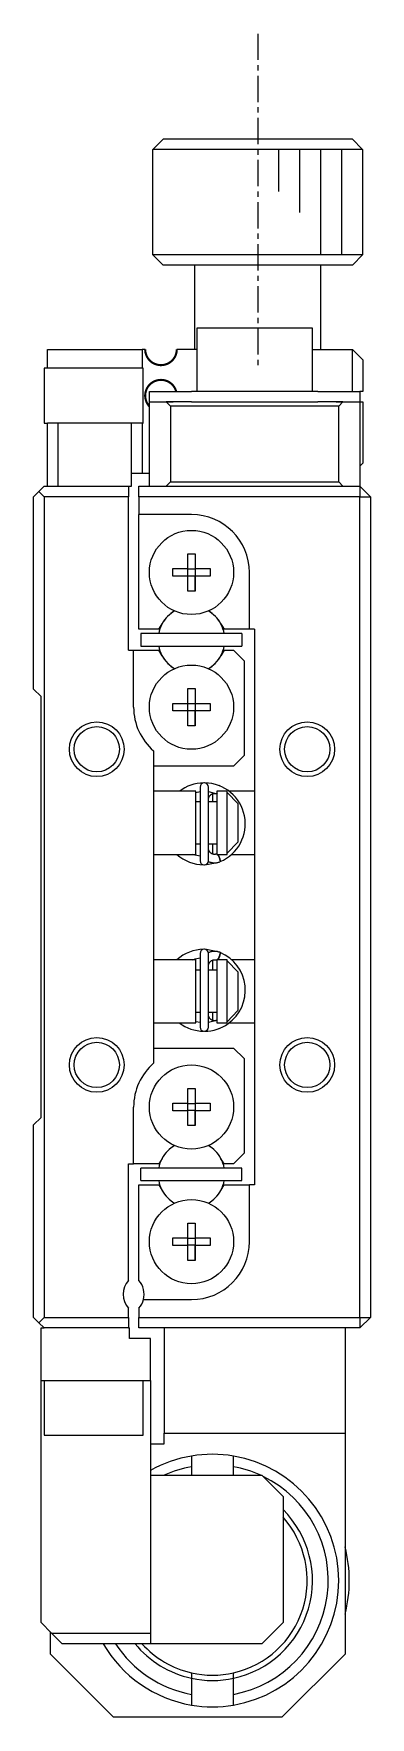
# Model space of a CAD drawing. Extents: x 10 to 355, y 10 to 230.
# Drawn here: x 74 to 90, y 108.5 to 188.5 of the extents above; entities that cross this region are included whole.
import ezdxf

# ---------------------------------------------------------------- set-up
doc = ezdxf.new("R2010")
doc.units = 0
doc.linetypes.add('CENTER', pattern=[2, 1.25, -0.25, 0.25, -0.25])
doc.layers.get('0').update_dxf_attribs({"linetype": 'CONTINUOUS'})
doc.layers.add('CENTER', color=1, linetype='CENTER')

msp = doc.modelspace()

# ---------------------------------------------------------------- linework, layer by layer
at = {"color": 7, "linetype": 'CONTINUOUS'}
for p, q in [((79.666026, 183), (80.167813, 183.5)), ((80.167813, 183.5), (89.132187, 183.5)), ((89.132187, 183.5), (89.633974, 183)), ((79.65, 182.5), (79.666026, 182.5)), ((79.65, 182.5), (79.65, 178)), ((89.633974, 183), (79.666026, 183)), ((79.666026, 182.5), (79.666026, 183)), ((89.633974, 183), (89.633974, 182.5)), ((89.633974, 182.5), (89.65, 182.5)), ((89.65, 178), (89.65, 182.5)), ((79.65, 178), (89.65, 178)), ((79.65, 178), (80.15, 177.5)), ((89.15, 177.5), (89.65, 178)), ((89.15, 177.5), (80.15, 177.5)), ((81.65, 177.5), (81.65, 173.5)), ((87.65, 173.5), (87.65, 177.5)), ((87.25, 174.5), (81.75, 174.5)), ((81.75, 174.5), (81.75, 171.5)), ((87.25, 171.5), (87.25, 174.5)), ((74.65, 173.5), (79.15, 173.5)), ((74.65, 172.6), (74.65, 173.5)), ((79.15, 173.5), (79.15, 172.6)), ((79.3, 173.5), (79.15, 173.5)), ((81.75, 173.5), (80.8, 173.5)), ((87.25, 173.5), (89.15, 173.5)), ((89.15, 171.5), (89.15, 173.5)), ((89.65, 173), (89.15, 173.5)), ((89.65, 173), (89.65, 171.5)), ((79.2, 172.6), (74.5, 172.6)), ((74.5, 172.6), (74.5, 170)), ((79.2, 170), (79.2, 172.6)), ((79.5, 171), (79.5, 171.5)), ((79.5, 171.5), (81.5, 171.5)), ((87.5, 171.5), (81.5, 171.5)), ((87.5, 171.5), (89.5, 171.5)), ((89.65, 171.5), (89.5, 171.5)), ((89.5, 171.5), (89.5, 171)), ((79.5, 167), (79.5, 171)), ((79.5, 171), (80.3, 171)), ((80.5, 170.8), (80.3, 171)), ((80.3, 171), (80.62822, 171)), ((80.62822, 171), (80.3, 171)), ((88.5, 170.8), (80.5, 170.8)), ((80.5, 170.8), (80.5, 167.2)), ((81.5, 171), (80.62822, 171)), ((81.5, 171), (87.5, 171)), ((88.37178, 171), (87.5, 171)), ((88.37178, 171), (88.7, 171)), ((88.7, 171), (88.37178, 171)), ((88.7, 171), (88.5, 170.8)), ((88.5, 167.2), (88.5, 170.8)), ((88.7, 171), (89.5, 171)), ((89.5, 171), (89.5, 167)), ((89.5, 171), (89.65, 171)), ((89.65, 171), (89.65, 168.1)), ((74.5, 170), (74.65, 170)), ((74.65, 167), (74.65, 170)), ((75.15, 170), (74.65, 170)), ((75.15, 170), (75.15, 167)), ((78.65, 170), (75.15, 170)), ((78.65, 167.6), (78.65, 170)), ((79.15, 170), (78.65, 170)), ((79.15, 170), (79.2, 170)), ((79.15, 170), (79.15, 167.6)), ((89.5, 167.95), (89.65, 168.1)), ((78.65, 167), (78.65, 167.6)), ((79.15, 167.6), (78.65, 167.6)), ((79.5, 167.6), (79.15, 167.6)), ((74, 166.5), (74.25, 166.75)), ((74, 157.35), (74, 166.5)), ((74.25, 166.75), (74.5, 167)), ((74.5, 166.5), (74.25, 166.75)), ((74.5, 167), (78.5, 167)), ((74.5, 166.5), (74.5, 127.5)), ((78.5, 166.5), (74.5, 166.5)), ((78.5, 167), (78.65, 167)), ((78.5, 167), (78.5, 166.5)), ((78.5, 159.2), (78.5, 166.5)), ((79, 167), (89.5, 167)), ((79, 166.5), (79, 167)), ((79, 166.5), (79, 165.65)), ((89.5, 166.5), (79, 166.5)), ((80.3, 167), (80.5, 167.2)), ((80.5, 167.2), (88.5, 167.2)), ((88.5, 167.2), (88.7, 167)), ((89.5, 167), (90, 166.5)), ((89.5, 167), (89.5, 166.5)), ((89.5, 127.5), (89.5, 166.5)), ((89.5, 166.5), (90, 166.5)), ((90, 166.5), (90, 127.5)), ((81.5, 165.65), (79, 165.65)), ((79, 160.2), (79, 165.65)), ((81.32, 163.786361), (81.68, 163.786361)), ((81.32, 163.08), (81.32, 163.786361)), ((81.68, 163.786361), (81.68, 163.08)), ((81.68, 163.786361), (81.68, 163.08)), ((80.613639, 163.08), (81.32, 163.08)), ((80.613639, 162.72), (80.613639, 163.08)), ((81.32, 162.72), (80.613639, 162.72)), ((81.330372, 163.069628), (81.32, 163.08)), ((81.330372, 162.730372), (81.32, 162.72)), ((81.32, 162.013639), (81.32, 162.72)), ((81.330372, 162.730372), (81.330372, 163.069628)), ((81.330372, 163.069628), (81.669628, 163.069628)), ((81.669628, 162.730372), (81.330372, 162.730372)), ((81.669628, 163.069628), (81.68, 163.08)), ((81.669628, 163.069628), (81.669628, 162.730372)), ((81.669628, 162.730372), (81.68, 162.72)), ((81.68, 163.08), (82.386361, 163.08)), ((81.68, 162.72), (81.68, 162.013639)), ((82.386361, 162.72), (81.68, 162.72)), ((81.68, 162.013639), (81.68, 162.72)), ((82.386361, 163.08), (82.386361, 162.72)), ((84.25, 160.2), (84.25, 162.9)), ((81.68, 162.013639), (81.32, 162.013639)), ((79.949194, 160.2), (79, 160.2)), ((83.9, 160), (79.1, 160)), ((79.1, 160), (79.1, 159.4)), ((79.949194, 160.2), (80.09936, 160.460095)), ((82.90064, 160.460095), (83.050806, 160.2)), ((84.25, 160.2), (83.050806, 160.2)), ((83.9, 160), (83.9, 159.4)), ((84.5, 160.2), (84.25, 160.2)), ((84.5, 160.2), (84.5, 133.8)), ((79.1, 159.4), (83.9, 159.4)), ((78.5, 159.2), (78.75, 159.2)), ((78.75, 156.5), (78.75, 159.2)), ((78.75, 159.2), (79.949194, 159.2)), ((80.09936, 158.939905), (79.949194, 159.2)), ((83.050806, 159.2), (82.90064, 158.939905)), ((83.050806, 159.2), (83.5, 159.2)), ((84, 158.7), (83.5, 159.2)), ((84, 158.7), (84, 154.2)), ((74, 157.35), (74.35, 157)), ((74.35, 137), (74.35, 157)), ((81.32, 157.386361), (81.68, 157.386361)), ((81.32, 156.68), (81.32, 157.386361)), ((81.68, 157.386361), (81.68, 156.68)), ((81.68, 157.386361), (81.68, 156.68)), ((80.613639, 156.68), (81.32, 156.68)), ((80.613639, 156.32), (80.613639, 156.68)), ((81.32, 156.32), (80.613639, 156.32)), ((81.330372, 156.669628), (81.32, 156.68)), ((81.330372, 156.330372), (81.32, 156.32)), ((81.32, 155.613639), (81.32, 156.32)), ((81.330372, 156.330372), (81.330372, 156.669628)), ((81.330372, 156.669628), (81.669628, 156.669628)), ((81.669628, 156.330372), (81.330372, 156.330372)), ((81.669628, 156.669628), (81.68, 156.68)), ((81.669628, 156.669628), (81.669628, 156.330372)), ((81.669628, 156.330372), (81.68, 156.32)), ((81.68, 156.68), (82.386361, 156.68)), ((81.68, 156.32), (81.68, 155.613639)), ((82.386361, 156.32), (81.68, 156.32)), ((81.68, 155.613639), (81.68, 156.32)), ((82.386361, 156.68), (82.386361, 156.32)), ((81.68, 155.613639), (81.32, 155.613639)), ((79.7, 154.420938), (79.7, 139.579062)), ((83.5, 153.7), (79.7, 153.7)), ((83.5, 153.7), (84, 154.2)), ((81.7, 152.5), (79.7, 152.5)), ((81.69991, 152.449774), (81.906478, 152.490977)), ((81.7, 149.5), (81.7, 152.5)), ((81.906482, 152), (81.7, 152)), ((81.906482, 152.703078), (81.906482, 149.203078)), ((82.306482, 149.203078), (82.306482, 152.703078)), ((82.306482, 152.102191), (82.306809, 152.116146)), ((82.7, 152), (82.306482, 152)), ((82.306574, 152.49128), (82.700181, 152.385784)), ((82.306809, 152.116146), (82.307843, 152.13084)), ((82.307843, 152.13084), (82.309583, 152.145466)), ((82.309583, 152.145466), (82.312023, 152.15999)), ((82.312023, 152.15999), (82.31516, 152.174376)), ((82.31516, 152.174376), (82.318987, 152.188593)), ((82.318987, 152.188593), (82.323494, 152.202607)), ((82.323494, 152.202607), (82.328673, 152.216385)), ((82.328673, 152.216385), (82.334512, 152.229896)), ((82.334512, 152.229896), (82.341, 152.243107)), ((82.341, 152.243107), (82.348122, 152.255986)), ((82.348122, 152.255986), (82.355863, 152.268503)), ((82.355863, 152.268503), (82.364208, 152.280627)), ((82.364208, 152.280627), (82.373137, 152.292329)), ((82.373137, 152.292329), (82.382633, 152.303579)), ((82.382633, 152.303579), (82.392673, 152.314348)), ((82.392673, 152.314348), (82.403236, 152.32461)), ((82.403236, 152.32461), (82.414298, 152.334337)), ((82.414298, 152.334337), (82.425835, 152.343504)), ((82.425835, 152.343504), (82.437819, 152.352086)), ((82.437819, 152.352086), (82.450223, 152.360058)), ((82.450223, 152.360058), (82.463018, 152.3674)), ((82.463018, 152.3674), (82.476172, 152.374089)), ((82.476172, 152.374089), (82.489655, 152.380106)), ((82.489655, 152.380106), (82.503431, 152.385433)), ((82.5, 152.384578), (82.5, 152)), ((82.503431, 152.385433), (82.517468, 152.390054)), ((82.517468, 152.390054), (82.531729, 152.393954)), ((82.531729, 152.393954), (82.546177, 152.397121)), ((82.546177, 152.397121), (82.560774, 152.399544)), ((82.560774, 152.399544), (82.575483, 152.401215)), ((82.575483, 152.401215), (82.590263, 152.402128)), ((82.590263, 152.402128), (82.605076, 152.402279)), ((82.605076, 152.402279), (82.61988, 152.401668)), ((82.61988, 152.401668), (82.634636, 152.400295)), ((82.634636, 152.400295), (82.649305, 152.398164)), ((82.649305, 152.398164), (82.663846, 152.39528)), ((82.663846, 152.39528), (82.67822, 152.391654)), ((82.67822, 152.391654), (82.692389, 152.387294)), ((82.692389, 152.387294), (82.706315, 152.382215)), ((82.7, 152.5), (82.7, 149.5)), ((83.2, 152.5), (82.7, 152.5)), ((82.706315, 152.382215), (82.713504, 152.37927)), ((82.714048, 152.380312), (82.736788, 152.37041)), ((82.870057, 152.747361), (82.81216, 152.768977)), ((82.874774, 152.74318), (82.878604, 152.742423)), ((83.2, 152.445683), (83.2, 152.5)), ((83.2, 149.554317), (83.2, 152.445683)), ((83.2, 152.445683), (83.7, 151.916515)), ((84.5, 152.5), (83.291324, 152.5)), ((83.7, 151.916515), (83.7, 150.083485)), ((81.7, 150), (81.906482, 150)), ((82.306482, 150), (82.7, 150)), ((82.306531, 149.798642), (82.306482, 149.803965)), ((82.307151, 149.78392), (82.306531, 149.798642)), ((82.308479, 149.769242), (82.307151, 149.78392)), ((82.310512, 149.754642), (82.308479, 149.769242)), ((82.313246, 149.740155), (82.310512, 149.754642)), ((82.316677, 149.725813), (82.313246, 149.740155)), ((82.320797, 149.71165), (82.316677, 149.725813)), ((82.325599, 149.697701), (82.320797, 149.71165)), ((82.331073, 149.683997), (82.325599, 149.697701)), ((82.337207, 149.670573), (82.331073, 149.683997)), ((82.34399, 149.65746), (82.337207, 149.670573)), ((82.351407, 149.644691), (82.34399, 149.65746)), ((82.359442, 149.632297), (82.351407, 149.644691)), ((82.368079, 149.620309), (82.359442, 149.632297)), ((82.377299, 149.608758), (82.368079, 149.620309)), ((82.387081, 149.597674), (82.377299, 149.608758)), ((82.5, 150), (82.5, 149.521674)), ((83.7, 150.083485), (83.2, 149.554317)), ((79.7, 149.5), (81.7, 149.5)), ((81.676793, 149.462916), (81.565741, 149.499561)), ((81.90646, 149.414894), (81.676793, 149.462916)), ((82.131973, 149.004556), (82.815965, 149.138099)), ((82.303836, 149.171096), (82.315907, 149.165477)), ((82.315907, 149.165477), (82.347687, 149.152002)), ((82.347687, 149.152002), (82.380082, 149.140137)), ((82.380082, 149.140137), (82.413013, 149.129912)), ((82.397404, 149.587086), (82.387081, 149.597674)), ((82.408244, 149.577021), (82.397404, 149.587086)), ((82.419577, 149.567507), (82.408244, 149.577021)), ((82.413013, 149.129912), (82.446399, 149.12135)), ((82.431376, 149.558571), (82.419577, 149.567507)), ((82.443613, 149.550237), (82.431376, 149.558571)), ((82.456258, 149.542528), (82.443613, 149.550237)), ((82.446399, 149.12135), (82.480159, 149.114471)), ((82.46928, 149.535467), (82.456258, 149.542528)), ((82.482647, 149.529075), (82.46928, 149.535467)), ((82.480159, 149.114471), (82.514209, 149.109291)), ((82.496325, 149.523371), (82.482647, 149.529075)), ((82.510278, 149.51837), (82.496325, 149.523371)), ((82.52447, 149.51409), (82.510278, 149.51837)), ((82.514209, 149.109291), (82.548466, 149.105822)), ((82.538863, 149.510542), (82.52447, 149.51409)), ((82.55342, 149.507737), (82.538863, 149.510542)), ((82.548466, 149.105822), (82.582847, 149.104072)), ((82.568101, 149.505685), (82.55342, 149.507737)), ((82.582867, 149.50439), (82.568101, 149.505685)), ((82.582847, 149.104072), (82.617268, 149.104044)), ((82.597677, 149.503857), (82.582867, 149.50439)), ((82.612492, 149.504088), (82.597677, 149.503857)), ((82.627271, 149.50508), (82.612492, 149.504088)), ((82.617268, 149.104044), (82.651645, 149.105739)), ((82.641975, 149.506831), (82.627271, 149.50508)), ((82.656565, 149.509335), (82.641975, 149.506831)), ((82.651645, 149.105739), (82.685895, 149.109151)), ((82.671001, 149.512583), (82.656565, 149.509335)), ((82.685245, 149.516565), (82.671001, 149.512583)), ((82.699261, 149.521268), (82.685245, 149.516565)), ((82.685895, 149.109151), (82.719933, 149.114273)), ((82.713504, 149.526886), (82.699261, 149.521268)), ((82.7, 149.5), (83.2, 149.5)), ((82.719933, 149.114273), (82.753678, 149.121091)), ((82.743204, 149.5), (82.74893, 149.491458)), ((82.74893, 149.491458), (82.75495, 149.481893)), ((82.810711, 149.397529), (82.75356, 149.500012)), ((82.753678, 149.121091), (82.787046, 149.12959)), ((82.75495, 149.481893), (82.761225, 149.471369)), ((82.761225, 149.471369), (82.76771, 149.459959)), ((82.76771, 149.459959), (82.774361, 149.447743)), ((82.774361, 149.447743), (82.781132, 149.434804)), ((82.781132, 149.434804), (82.787976, 149.421231)), ((82.787046, 149.12959), (82.819957, 149.13975)), ((82.787976, 149.421231), (82.794847, 149.407118)), ((82.794847, 149.407118), (82.801696, 149.392562)), ((82.801696, 149.392562), (82.808477, 149.377663)), ((82.808477, 149.377663), (82.815143, 149.362525)), ((82.878867, 149.163795), (82.810711, 149.397529)), ((82.815143, 149.362525), (82.821648, 149.34725)), ((82.819957, 149.13975), (82.852331, 149.151545)), ((82.821648, 149.34725), (82.827948, 149.331946)), ((82.827948, 149.331946), (82.833998, 149.316716)), ((82.833998, 149.316716), (82.839757, 149.301667)), ((82.839757, 149.301667), (82.845186, 149.286901)), ((82.845186, 149.286901), (82.850246, 149.272521)), ((82.850246, 149.272521), (82.854904, 149.258625)), ((82.852331, 149.151545), (82.870057, 149.158795)), ((82.854904, 149.258625), (82.859127, 149.24531)), ((82.859127, 149.24531), (82.862886, 149.232666)), ((82.862886, 149.232666), (82.866154, 149.220782)), ((82.866154, 149.220782), (82.868911, 149.209739)), ((82.868911, 149.209739), (82.871136, 149.199612)), ((82.870814, 149.15921), (82.870057, 149.158795)), ((82.872658, 149.16138), (82.870814, 149.15921)), ((82.871136, 149.199612), (82.872814, 149.190473)), ((82.873885, 149.164934), (82.872658, 149.16138)), ((82.872814, 149.190473), (82.873933, 149.182384)), ((82.874471, 149.16957), (82.873885, 149.164934)), ((82.873933, 149.182384), (82.874487, 149.1754)), ((82.874487, 149.1754), (82.874471, 149.16957)), ((83.2, 149.5), (83.2, 149.554317)), ((83.403855, 149.5), (83.403975, 149.5)), ((83.404973, 149.5), (84.5, 149.5)), ((82.817053, 144.861477), (82.130793, 144.995461)), ((82.335199, 144.842926), (82.303885, 144.828927)), ((82.367334, 144.855413), (82.335199, 144.842926)), ((82.400039, 144.866275), (82.367334, 144.855413)), ((82.433233, 144.875486), (82.400039, 144.866275)), ((82.466836, 144.883024), (82.433233, 144.875486)), ((82.500766, 144.888872), (82.466836, 144.883024)), ((82.534939, 144.893015), (82.500766, 144.888872)), ((82.569273, 144.895443), (82.534939, 144.893015)), ((82.603685, 144.896151), (82.569273, 144.895443)), ((82.638089, 144.895136), (82.603685, 144.896151)), ((82.672404, 144.8924), (82.638089, 144.895136)), ((82.706544, 144.88795), (82.672404, 144.8924)), ((82.740427, 144.881796), (82.706544, 144.88795)), ((82.77397, 144.873952), (82.740427, 144.881796)), ((82.80709, 144.864437), (82.77397, 144.873952)), ((82.839706, 144.853274), (82.80709, 144.864437)), ((82.878867, 144.836205), (82.810711, 144.602471)), ((82.870057, 144.841205), (82.839706, 144.853274)), ((82.868911, 144.790261), (82.871136, 144.800388)), ((82.87945, 144.835861), (82.870019, 144.839897)), ((82.870814, 144.84079), (82.870057, 144.841205)), ((82.872658, 144.83862), (82.870814, 144.84079)), ((82.871136, 144.800388), (82.872814, 144.809527)), ((82.873885, 144.835066), (82.872658, 144.83862)), ((82.872814, 144.809527), (82.873933, 144.817616)), ((82.874471, 144.83043), (82.873885, 144.835066)), ((82.873933, 144.817616), (82.874487, 144.8246)), ((82.874487, 144.8246), (82.874471, 144.83043)), ((81.7, 144.5), (79.7, 144.5)), ((81.565189, 144.500233), (81.671709, 144.535604)), ((81.671709, 144.535604), (81.906431, 144.585102)), ((81.7, 141.5), (81.7, 144.5)), ((81.906482, 144), (81.7, 144)), ((81.906482, 144.796922), (81.906482, 141.296922)), ((82.306482, 141.296922), (82.306482, 144.796922)), ((82.306482, 144.196035), (82.306809, 144.209989)), ((82.7, 144), (82.306482, 144)), ((82.306809, 144.209989), (82.307843, 144.224684)), ((82.307843, 144.224684), (82.309583, 144.23931)), ((82.309583, 144.23931), (82.312023, 144.253833)), ((82.312023, 144.253833), (82.31516, 144.26822)), ((82.31516, 144.26822), (82.318987, 144.282437)), ((82.318987, 144.282437), (82.323494, 144.296451)), ((82.323494, 144.296451), (82.328673, 144.310229)), ((82.328673, 144.310229), (82.334512, 144.32374)), ((82.334512, 144.32374), (82.341, 144.33695)), ((82.341, 144.33695), (82.348122, 144.34983)), ((82.348122, 144.34983), (82.355863, 144.362347)), ((82.355863, 144.362347), (82.364208, 144.374471)), ((82.364208, 144.374471), (82.373137, 144.386173)), ((82.373137, 144.386173), (82.382633, 144.397422)), ((82.382633, 144.397422), (82.392673, 144.408192)), ((82.392673, 144.408192), (82.403236, 144.418454)), ((82.403236, 144.418454), (82.414298, 144.428181)), ((82.414298, 144.428181), (82.425835, 144.437348)), ((82.425835, 144.437348), (82.437819, 144.44593)), ((82.437819, 144.44593), (82.450223, 144.453902)), ((82.450223, 144.453902), (82.463018, 144.461244)), ((82.463018, 144.461244), (82.476172, 144.467933)), ((82.476172, 144.467933), (82.489655, 144.47395)), ((82.489655, 144.47395), (82.503431, 144.479277)), ((82.5, 144.47833), (82.5, 144)), ((82.503431, 144.479277), (82.517468, 144.483897)), ((82.517468, 144.483897), (82.531729, 144.487798)), ((82.531729, 144.487798), (82.546177, 144.490964)), ((82.546177, 144.490964), (82.560774, 144.493387)), ((82.560774, 144.493387), (82.575483, 144.495058)), ((82.575483, 144.495058), (82.590263, 144.495971)), ((82.590263, 144.495971), (82.605076, 144.496123)), ((82.605076, 144.496123), (82.61988, 144.495512)), ((82.61988, 144.495512), (82.634636, 144.494138)), ((82.634636, 144.494138), (82.649305, 144.492007)), ((82.649305, 144.492007), (82.663846, 144.489124)), ((82.663846, 144.489124), (82.67822, 144.485497)), ((82.67822, 144.485497), (82.692389, 144.481138)), ((82.692389, 144.481138), (82.706315, 144.476059)), ((82.7, 144.5), (82.7, 141.5)), ((83.2, 144.5), (82.7, 144.5)), ((82.706315, 144.476059), (82.713504, 144.473114)), ((82.716024, 144.473281), (82.73647, 144.464387)), ((82.743204, 144.5), (82.74893, 144.508542)), ((82.74893, 144.508542), (82.75495, 144.518107)), ((82.810711, 144.602471), (82.75356, 144.499988)), ((82.75495, 144.518107), (82.761225, 144.528631)), ((82.761225, 144.528631), (82.76771, 144.540041)), ((82.76771, 144.540041), (82.774361, 144.552257)), ((82.774361, 144.552257), (82.781132, 144.565196)), ((82.781132, 144.565196), (82.787976, 144.578769)), ((82.787976, 144.578769), (82.794847, 144.592882)), ((82.794847, 144.592882), (82.801696, 144.607438)), ((82.801696, 144.607438), (82.808477, 144.622337)), ((82.808477, 144.622337), (82.815143, 144.637475)), ((82.815143, 144.637475), (82.821648, 144.65275)), ((82.821648, 144.65275), (82.827948, 144.668054)), ((82.827948, 144.668054), (82.833998, 144.683284)), ((82.833998, 144.683284), (82.839757, 144.698333)), ((82.839757, 144.698333), (82.845186, 144.713099)), ((82.845186, 144.713099), (82.850246, 144.727479)), ((82.850246, 144.727479), (82.854904, 144.741375)), ((82.854904, 144.741375), (82.859127, 144.75469)), ((82.859127, 144.75469), (82.862886, 144.767334)), ((82.862886, 144.767334), (82.866154, 144.779218)), ((82.866154, 144.779218), (82.868911, 144.790261)), ((83.2, 144.445683), (83.2, 144.5)), ((83.2, 141.554317), (83.2, 144.445683)), ((83.2, 144.445683), (83.7, 143.916515)), ((83.403926, 144.5), (83.403798, 144.5)), ((84.5, 144.5), (83.404834, 144.5)), ((83.7, 143.916515), (83.7, 142.083485)), ((81.7, 142), (81.906482, 142)), ((82.306482, 142), (82.7, 142)), ((82.306531, 141.892486), (82.306482, 141.897809)), ((82.307151, 141.877764), (82.306531, 141.892486)), ((82.700114, 141.614189), (82.306541, 141.508716)), ((82.308479, 141.863086), (82.307151, 141.877764)), ((82.310512, 141.848486), (82.308479, 141.863086)), ((82.313246, 141.833998), (82.310512, 141.848486)), ((82.316677, 141.819656), (82.313246, 141.833998)), ((82.320797, 141.805494), (82.316677, 141.819656)), ((82.325599, 141.791545), (82.320797, 141.805494)), ((82.331073, 141.777841), (82.325599, 141.791545)), ((82.337207, 141.764417), (82.331073, 141.777841)), ((82.34399, 141.751304), (82.337207, 141.764417)), ((82.351407, 141.738535), (82.34399, 141.751304)), ((82.359442, 141.726141), (82.351407, 141.738535)), ((82.368079, 141.714153), (82.359442, 141.726141)), ((82.377299, 141.702602), (82.368079, 141.714153)), ((82.387081, 141.691518), (82.377299, 141.702602)), ((82.397404, 141.680929), (82.387081, 141.691518)), ((82.408244, 141.670865), (82.397404, 141.680929)), ((82.419577, 141.661351), (82.408244, 141.670865)), ((82.431376, 141.652415), (82.419577, 141.661351)), ((82.443613, 141.64408), (82.431376, 141.652415)), ((82.456258, 141.636372), (82.443613, 141.64408)), ((82.46928, 141.629311), (82.456258, 141.636372)), ((82.482647, 141.622919), (82.46928, 141.629311)), ((82.496325, 141.617214), (82.482647, 141.622919)), ((82.510278, 141.612214), (82.496325, 141.617214)), ((82.5, 142), (82.5, 141.615426)), ((82.52447, 141.607934), (82.510278, 141.612214)), ((82.538863, 141.604386), (82.52447, 141.607934)), ((82.55342, 141.601581), (82.538863, 141.604386)), ((82.568101, 141.599528), (82.55342, 141.601581)), ((82.641975, 141.600675), (82.627271, 141.598924)), ((82.656565, 141.603179), (82.641975, 141.600675)), ((82.671001, 141.606427), (82.656565, 141.603179)), ((82.685245, 141.610408), (82.671001, 141.606427)), ((82.699261, 141.615111), (82.685245, 141.610408)), ((82.713504, 141.62073), (82.699261, 141.615111)), ((83.7, 142.083485), (83.2, 141.554317)), ((79.7, 141.5), (81.7, 141.5)), ((81.906428, 141.509029), (81.699881, 141.550234)), ((82.582867, 141.598234), (82.568101, 141.599528)), ((82.597677, 141.597701), (82.582867, 141.598234)), ((82.612492, 141.597932), (82.597677, 141.597701)), ((82.627271, 141.598924), (82.612492, 141.597932)), ((82.7, 141.5), (83.2, 141.5)), ((82.814893, 141.231912), (82.870057, 141.252639)), ((82.874171, 141.256993), (82.878604, 141.257577)), ((83.2, 141.5), (83.2, 141.554317)), ((83.290335, 141.5), (83.290694, 141.5)), ((83.290741, 141.5), (83.290866, 141.5)), ((83.291645, 141.5), (84.5, 141.5)), ((79.7, 140.3), (83.5, 140.3)), ((84, 139.8), (83.5, 140.3)), ((84, 139.8), (84, 135.3)), ((80.613639, 137.68), (81.32, 137.68)), ((80.613639, 137.32), (80.613639, 137.68)), ((81.32, 138.386361), (81.68, 138.386361)), ((81.32, 137.68), (81.32, 138.386361)), ((81.330372, 137.669628), (81.32, 137.68)), ((81.330372, 137.330372), (81.330372, 137.669628)), ((81.330372, 137.669628), (81.669628, 137.669628)), ((81.669628, 137.669628), (81.68, 137.68)), ((81.669628, 137.669628), (81.669628, 137.330372)), ((81.68, 138.386361), (81.68, 137.68)), ((81.68, 138.386361), (81.68, 137.68)), ((81.68, 137.68), (82.386361, 137.68)), ((82.386361, 137.68), (82.386361, 137.32)), ((74.35, 137), (74, 136.65)), ((78.75, 134.8), (78.75, 137.5)), ((81.32, 137.32), (80.613639, 137.32)), ((81.330372, 137.330372), (81.32, 137.32)), ((81.32, 136.613639), (81.32, 137.32)), ((81.669628, 137.330372), (81.330372, 137.330372)), ((81.669628, 137.330372), (81.68, 137.32)), ((81.68, 137.32), (81.68, 136.613639)), ((82.386361, 137.32), (81.68, 137.32)), ((81.68, 136.613639), (81.68, 137.32)), ((74, 127.5), (74, 136.65)), ((81.68, 136.613639), (81.32, 136.613639)), ((83.5, 134.8), (84, 135.3)), ((78.5, 134.8), (78.75, 134.8)), ((78.5, 129.261438), (78.5, 134.8)), ((79.949194, 134.8), (78.75, 134.8)), ((79.1, 134), (79.1, 134.6)), ((83.9, 134.6), (79.1, 134.6)), ((80.09936, 135.060095), (79.949194, 134.8)), ((83.050806, 134.8), (82.90064, 135.060095)), ((83.5, 134.8), (83.050806, 134.8)), ((83.9, 134), (83.9, 134.6)), ((79, 129.261438), (79, 133.8)), ((79, 133.8), (79.949194, 133.8)), ((79.1, 134), (83.9, 134)), ((79.949194, 133.8), (80.09936, 133.539905)), ((82.90064, 133.539905), (83.050806, 133.8)), ((83.050806, 133.8), (84.25, 133.8)), ((84.25, 131.1), (84.25, 133.8)), ((84.5, 133.8), (84.25, 133.8)), ((80.613639, 131.28), (81.32, 131.28)), ((80.613639, 130.92), (80.613639, 131.28)), ((81.32, 131.986361), (81.68, 131.986361)), ((81.32, 131.28), (81.32, 131.986361)), ((81.330372, 131.269628), (81.32, 131.28)), ((81.330372, 130.930372), (81.330372, 131.269628)), ((81.330372, 131.269628), (81.669628, 131.269628)), ((81.669628, 131.269628), (81.68, 131.28)), ((81.669628, 131.269628), (81.669628, 130.930372)), ((81.68, 131.986361), (81.68, 131.28)), ((81.68, 131.986361), (81.68, 131.28)), ((81.68, 131.28), (82.386361, 131.28)), ((82.386361, 131.28), (82.386361, 130.92)), ((81.32, 130.92), (80.613639, 130.92)), ((81.330372, 130.930372), (81.32, 130.92)), ((81.32, 130.213639), (81.32, 130.92)), ((81.669628, 130.930372), (81.330372, 130.930372)), ((81.669628, 130.930372), (81.68, 130.92)), ((81.68, 130.92), (81.68, 130.213639)), ((82.386361, 130.92), (81.68, 130.92)), ((81.68, 130.213639), (81.68, 130.92)), ((81.68, 130.213639), (81.32, 130.213639)), ((79.218246, 128.35), (81.5, 128.35)), ((74.25, 127.25), (74, 127.5)), ((74.25, 127.25), (74.5, 127.5)), ((74.5, 127), (74.25, 127.25)), ((74.5, 127.5), (78.5, 127.5)), ((78.5, 127.5), (78.5, 127.938562)), ((78.5, 127.5), (78.5, 127)), ((79, 127.938562), (79, 127.5)), ((79, 127.5), (89.5, 127.5)), ((79, 127), (79, 127.5)), ((89.5, 127.5), (90, 127.5)), ((89.5, 127.5), (89.5, 127)), ((89.5, 127), (90, 127.5)), ((74.35, 127), (74.5, 127)), ((74.35, 124.5), (74.35, 127)), ((78.5, 127), (74.5, 127)), ((78.5, 127), (78.55, 127)), ((78.55, 126.5), (78.55, 127)), ((79.55, 126.5), (78.55, 126.5)), ((89.5, 127), (79, 127)), ((79.55, 124.5), (79.55, 126.5)), ((80.2, 127), (80.2, 122)), ((88.8, 127), (88.8, 122)), ((74.35, 124.5), (79.55, 124.5)), ((74.35, 113), (74.35, 124.5)), ((74.5, 124.5), (74.5, 121.9)), ((79.2, 121.9), (79.2, 124.5)), ((79.55, 124.5), (79.55, 112.5)), ((74.5, 121.9), (79.2, 121.9)), ((80.2, 122), (88.8, 122)), ((80.2, 121.5), (80.2, 122)), ((88.8, 122), (88.8, 111.5)), ((79.55, 121.5), (80.2, 121.5)), ((81.5, 120.91608), (81.5, 120.408327)), ((83.5, 120), (83.5, 120.91608)), ((83.5, 120.408327), (83.5, 120.91608)), ((79.55, 120), (84.85, 120)), ((81.5, 120.408327), (81.5, 120)), ((83.5, 120), (83.5, 120.408327)), ((85.85, 119), (84.85, 120)), ((85.85, 119), (85.85, 113)), ((74.35, 113), (74.85, 112.5)), ((84.85, 112), (85.85, 113)), ((74.8, 111.5), (74.8, 112.55)), ((74.85, 112.5), (79.55, 112.5)), ((75.35, 112), (74.85, 112.5)), ((79.55, 112), (75.35, 112)), ((79.55, 112.5), (79.55, 112)), ((84.85, 112), (79.55, 112)), ((74.8, 111.5), (77.8, 108.5)), ((85.8, 108.5), (88.8, 111.5)), ((81.5, 110.612518), (81.5, 110.356456)), ((83.5, 110.356456), (83.5, 110.612518)), ((81.5, 110.356456), (81.5, 109.591673)), ((83.5, 109.591673), (83.5, 110.356456)), ((83.5, 109.08392), (83.5, 110.356456)), ((81.5, 109.591673), (81.5, 109.08392)), ((83.5, 109.08392), (83.5, 109.591673)), ((85.8, 108.5), (77.8, 108.5))]:
    msp.add_line(p, q, dxfattribs=at)
at = {"color": 3, "linetype": 'CONTINUOUS'}
for p, q in [((85.65, 181), (85.65, 183)), ((86.65, 180), (86.65, 183)), ((87.65, 178), (87.65, 183)), ((88.65, 178), (88.65, 183))]:
    msp.add_line(p, q, dxfattribs=at)
at = {"color": 7, "linetype": 'CONTINUOUS', "const_width": 0.1}
for points in [[(80.8, 173.5), (80.799464, 173.471711), (80.79786, 173.443447), (80.795197, 173.415283), (80.791483, 173.387295), (80.786563, 173.358683), (80.780546, 173.33031), (80.773458, 173.302253), (80.765326, 173.274591), (80.756442, 173.248135), (80.746608, 173.222095), (80.735859, 173.196531), (80.724235, 173.171507), (80.711394, 173.146369), (80.697677, 173.121837), (80.683137, 173.097963), (80.667825, 173.074803), (80.646085, 173.044855), (80.623049, 173.016213), (80.598857, 172.98895), (80.573654, 172.963139), (80.547582, 172.938853), (80.520783, 172.916165), (80.490876, 172.893279), (80.460226, 172.872173), (80.428987, 172.852847), (80.397312, 172.835301), (80.365356, 172.819536), (80.333271, 172.805552), (80.298926, 172.792517), (80.264531, 172.781342), (80.230211, 172.771975), (80.196089, 172.764366), (80.149707, 172.756659), (80.103914, 172.751942), (80.058912, 172.750053), (80.014733, 172.75083), (79.971488, 172.754121), (79.929283, 172.759779), (79.888225, 172.767655), (79.833841, 172.781823), (79.781667, 172.799643), (79.731822, 172.820837), (79.686562, 172.843933), (79.643395, 172.869769), (79.602361, 172.898227), (79.563506, 172.929191), (79.525757, 172.963617), (79.490251, 173.000753), (79.457046, 173.040714), (79.426199, 173.08362), (79.403222, 173.120262), (79.381822, 173.159322), (79.362122, 173.20113), (79.352863, 173.223377), (79.344066, 173.246601), (79.335805, 173.270881), (79.328155, 173.296292), (79.321191, 173.322914), (79.314986, 173.350822), (79.312322, 173.364617), (79.309865, 173.378788), (79.307635, 173.393304), (79.305653, 173.408135), (79.30394, 173.423249), (79.302516, 173.438617), (79.301625, 173.450687), (79.300922, 173.462906), (79.300413, 173.475229), (79.300104, 173.487609), (79.3, 173.5)], [(79.499672, 170.790453), (79.472076, 170.821979), (79.443297, 170.859014), (79.416377, 170.898595), (79.391431, 170.941047), (79.368574, 170.986696), (79.358069, 171.010604), (79.348119, 171.035602), (79.3388, 171.061799), (79.33019, 171.089303), (79.322362, 171.118221), (79.318965, 171.13241), (79.315771, 171.147013), (79.312804, 171.162015), (79.310089, 171.177404), (79.307649, 171.193166), (79.305506, 171.209288), (79.304025, 171.222403), (79.302758, 171.235743), (79.301718, 171.249264), (79.301079, 171.259792), (79.300585, 171.270409), (79.300239, 171.281085), (79.300045, 171.291789), (79.300004, 171.302242), (79.300109, 171.3127), (79.300357, 171.323134), (79.300749, 171.333513), (79.301301, 171.344149), (79.301999, 171.354708), (79.302837, 171.365167), (79.30381, 171.375499), (79.305248, 171.388565), (79.306889, 171.401416), (79.30872, 171.41403), (79.310725, 171.426384), (79.313739, 171.442897), (79.317038, 171.458956), (79.320596, 171.474556), (79.327893, 171.502702), (79.335936, 171.52952), (79.34466, 171.555102), (79.353998, 171.579544), (79.363886, 171.602937), (79.374256, 171.625377), (79.400802, 171.675782), (79.429969, 171.722476), (79.461661, 171.765704), (79.495782, 171.805712), (79.532235, 171.842745), (79.570924, 171.877049), (79.617206, 171.912534), (79.66646, 171.94452), (79.718618, 171.972819), (79.760688, 171.991954), (79.804503, 172.008687), (79.849989, 172.022841), (79.89707, 172.034243), (79.94242, 172.042236), (79.989227, 172.047515), (80.0373, 172.049872), (80.086448, 172.049101), (80.13648, 172.044994), (80.187207, 172.037343), (80.22722, 172.028759), (80.267494, 172.01777), (80.307839, 172.004286), (80.338852, 171.992142), (80.369778, 171.978405), (80.400497, 171.963059), (80.430886, 171.946085), (80.455118, 171.93117), (80.479051, 171.91515), (80.502605, 171.898035), (80.525702, 171.879834), (80.54891, 171.859985), (80.571539, 171.83897), (80.593495, 171.816825), (80.614685, 171.79359), (80.634545, 171.769895), (80.653582, 171.745173), (80.671711, 171.719487), (80.688849, 171.692902), (80.705509, 171.664419), (80.72101, 171.635011), (80.735276, 171.604777), (80.74823, 171.573817), (80.757256, 171.549576), (80.765468, 171.524953), (80.772842, 171.5)]]:
    msp.add_lwpolyline(points, dxfattribs=at)
at = {"color": 7, "linetype": 'CONTINUOUS'}
for centre, radius in [((81.5, 162.9), 2), ((81.5, 156.5), 2), ((77, 154.5), 1.075), ((87, 154.5), 1.075), ((77, 139.5), 1.075), ((87, 139.5), 1.075), ((81.5, 137.5), 2), ((81.5, 131.1), 2)]:
    msp.add_circle(centre, radius, dxfattribs=at)
at = {"color": 3, "linetype": 'CONTINUOUS'}
for centre in [(77, 154.5), (87, 154.5), (77, 139.5), (87, 139.5)]:
    msp.add_circle(centre, 1.3, dxfattribs=at)
at = {"color": 7, "linetype": 'CONTINUOUS'}
for centre, radius, start, end in [((81.5, 162.9), 2.75, 0, 90), ((81.5, 159.699999), 1.5875, 135.000249, 169.10691), ((81.614905, 159.585095), 1.75, 121.881533, 150), ((81.5, 159.699999), 1.5875, 120.433182, 135.000249), ((81.5, 159.699999), 1.5875, 44.999751, 59.566818), ((81.385095, 159.585095), 1.75, 30, 58.118467), ((81.5, 159.699999), 1.5875, 10.89309, 44.999751), ((81.5, 159.699999), 1.5875, 190.893016, 225.000249), ((81.5, 159.699999), 1.5875, 314.999751, 349.106984), ((81.614905, 159.814905), 1.75, 210, 238.118467), ((81.5, 159.699999), 1.5875, 225.000249, 239.566737), ((81.5, 159.699999), 1.5875, 300.433263, 314.999751), ((81.385095, 159.814905), 1.75, 301.881533, 330), ((81.5, 156.5), 2.75, 180, 229.114807), ((82.105165, 150.957911), 1.943782, 90.705552, 127.486733), ((82.106482, 152.703078), 0.2, 0, 180), ((82.106084, 150.952932), 1.948849, 293.070586, 89.197143), ((82.108228, 150.957012), 1.952708, 228.275844, 269.150244), ((82.106482, 149.203078), 0.2, 180, 0), ((82.108304, 143.042795), 1.952902, 90.843123, 131.731914), ((82.106482, 144.796922), 0.2, 0, 180), ((82.106477, 143.046924), 1.948828, 305.527392, 66.941699), ((82.105851, 143.044096), 1.945793, 232.533808, 269.180643), ((82.106482, 141.296922), 0.2, 180, 0), ((82.104814, 143.052694), 1.95449, 270.807854, 305.46878), ((81.5, 137.5), 2.75, 130.885193, 180), ((81.5, 134.300001), 1.5875, 134.999751, 169.106984), ((81.614905, 134.185095), 1.75, 121.881533, 150), ((81.5, 134.300001), 1.5875, 120.433263, 134.999751), ((81.5, 134.300001), 1.5875, 45.000249, 59.566737), ((81.385095, 134.185095), 1.75, 30, 58.118467), ((81.5, 134.300001), 1.5875, 10.893016, 45.000249), ((81.5, 134.300001), 1.5875, 190.89309, 224.999751), ((81.5, 134.300001), 1.5875, 315.000249, 349.10691), ((81.614905, 134.414905), 1.75, 210, 238.118467), ((81.5, 134.300001), 1.5875, 224.999751, 239.566818), ((81.5, 134.300001), 1.5875, 300.433182, 315.000249), ((81.385095, 134.414905), 1.75, 301.881533, 330), ((81.5, 131.1), 2.75, 270, 0), ((79.25, 128.6), 1, 138.590378, 221.409622), ((78.25, 128.6), 1, 345.522488, 41.409622), ((78.25, 128.6), 1, 318.590378, 345.522488), ((82.5, 115), 6, 99.594068, 119.450186), ((82.5, 115), 6, 80.405932, 99.594068), ((82.5, 115), 6, 279.594068, 80.405932), ((82.5, 115), 5.5, 100.475682, 114.619977), ((82.5, 115), 5.5, 65.380023, 79.524318), ((82.5, 115), 5.5, 280.475682, 64.099496), ((82.5, 115), 4.75, 282.153197, 45.149192), ((82.5, 115), 4.5, 282.839588, 41.888597), ((82.5, 115), 6.499999, 345.750002, 14.249998), ((82.5, 115), 6, 210, 260.405932), ((82.5, 115), 5.5, 213.055731, 259.524318), ((82.5, 115), 4.75, 219.166711, 257.846803), ((82.5, 115), 4.5, 221.810315, 257.160412), ((82.5, 115), 4.75, 257.846803, 282.153197), ((82.5, 115), 6, 260.405932, 279.594068)]:
    msp.add_arc(centre, radius, start, end, dxfattribs=at)
at = {"color": 3, "linetype": 'CONTINUOUS'}
for radius, start, end in [(4.75, 282.153197, 45.149192), (4.5, 282.839588, 41.888597), (4.75, 219.166711, 257.846803), (4.5, 221.810315, 257.160412), (4.5, 257.160412, 282.839588)]:
    msp.add_arc((82.5, 115), radius, start, end, dxfattribs=at)
at = {"layer": 'CENTER', "color": 1, "linetype": 'CENTER'}
msp.add_line((84.65, 188.5), (84.65, 172.5), dxfattribs=at)

doc.saveas('drawing.dxf')
